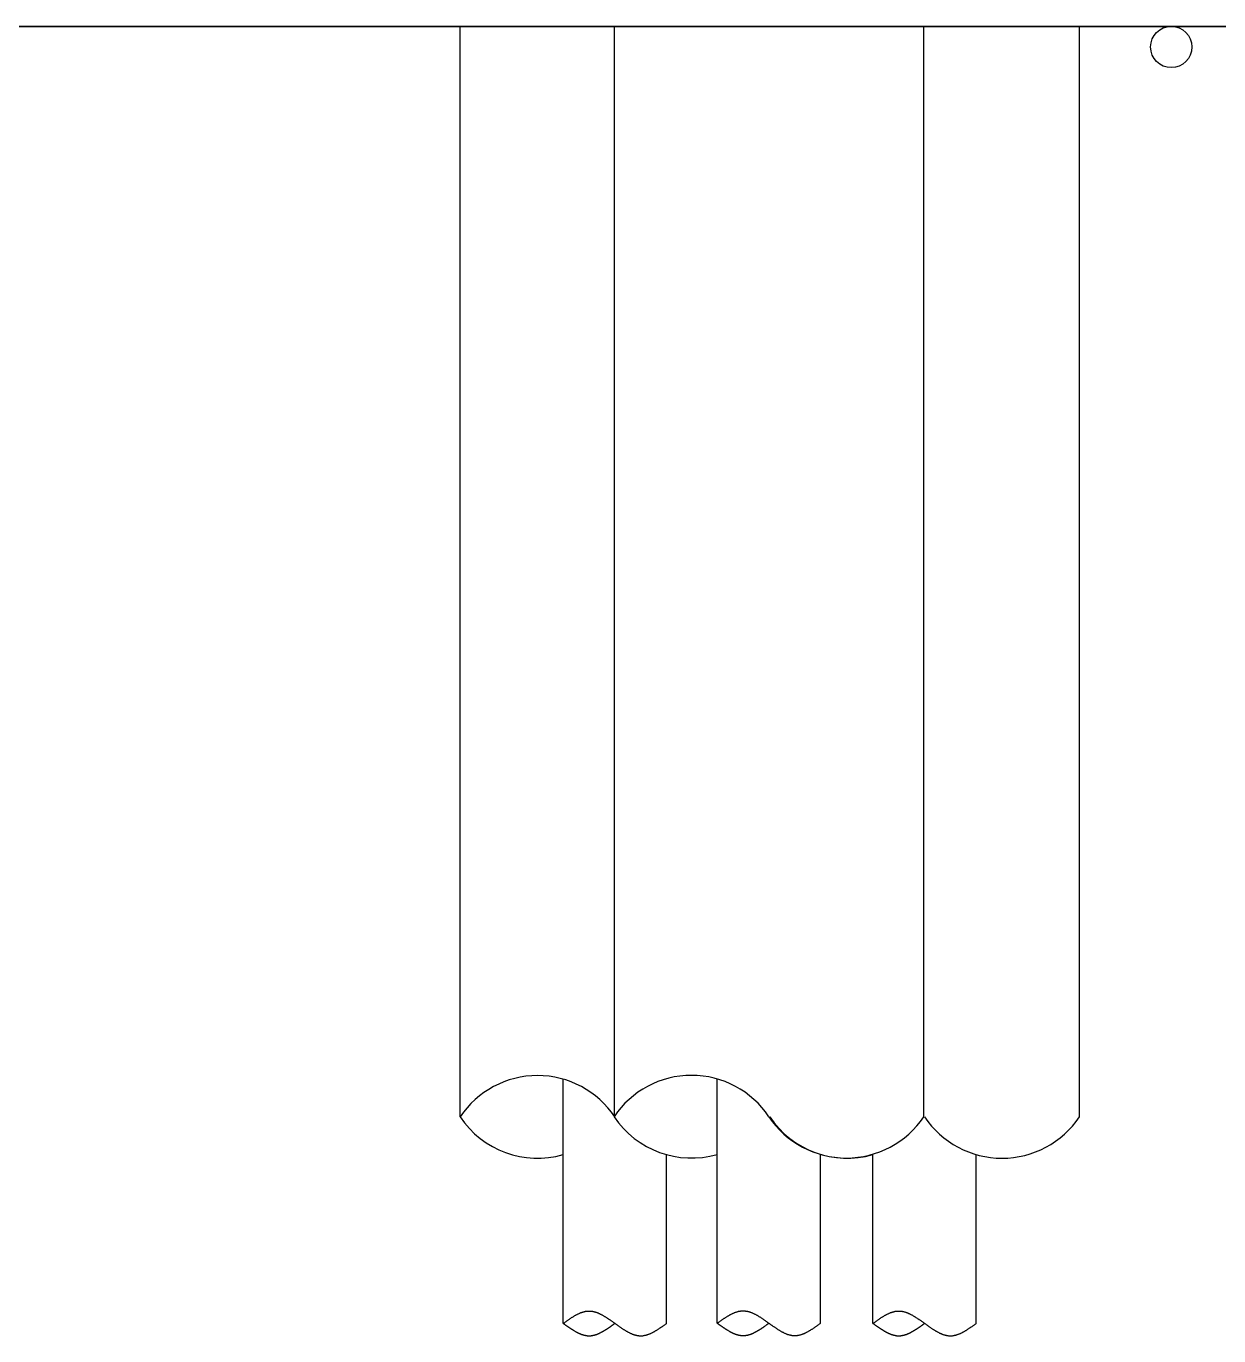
# Model space of a CAD drawing. Extents: x 443 to 1217, y -1921 to -677.
# Drawn here: x 561.01 to 579.76, y -916.55 to -895.96 of the extents above; entities that cross this region are included whole.
import ezdxf

# ---------------------------------------------------------------- set-up
doc = ezdxf.new("R2010")
doc.units = 0
doc.header["$MEASUREMENT"] = 0
for name, color, linetype in [('1', 7, 'CONTINUOUS'), ('5', 7, 'CONTINUOUS'), ('7', 7, 'CONTINUOUS')]:
    doc.layers.add(name, color=color, linetype=linetype)

msp = doc.modelspace()

# ---------------------------------------------------------------- linework, layer by layer
at = {"layer": '1', "color": 7, "linetype": 'Continuous'}
msp.add_line((536.166, -895.968), (609.233, -895.968), dxfattribs=at)
at = {"layer": '5', "linetype": 'Continuous'}
for p, q in [((567.83, -913.11), (567.83, -895.968)), ((575.122, -913.107), (575.122, -895.969)), ((577.569, -913.11), (577.569, -895.972)), ((569.453, -916.357), (569.453, -912.518)), ((571.875, -916.354), (571.875, -912.515)), ((571.076, -916.357), (571.076, -913.702)), ((573.498, -916.354), (573.498, -913.699)), ((575.946, -916.357), (575.946, -913.702))]:
    msp.add_line(p, q, dxfattribs=at)
at = {"layer": '5', "color": 7, "linetype": 'Continuous'}
for p, q in [((570.257, -913.099), (570.257, -895.968)), ((574.323, -916.357), (574.323, -913.702))]:
    msp.add_line(p, q, dxfattribs=at)
at = {"layer": '5', "color": 7}
for p, q in [((569.468, -916.346), (569.475, -916.342)), ((569.475, -916.342), (569.483, -916.336)), ((569.483, -916.336), (569.489, -916.331)), ((569.489, -916.331), (569.497, -916.325)), ((569.497, -916.325), (569.505, -916.32)), ((569.505, -916.32), (569.511, -916.315)), ((569.511, -916.315), (569.519, -916.31)), ((569.519, -916.31), (569.526, -916.305)), ((569.526, -916.305), (569.533, -916.3)), ((569.533, -916.3), (569.541, -916.295)), ((569.541, -916.295), (569.548, -916.29)), ((569.548, -916.29), (569.555, -916.285)), ((569.555, -916.285), (569.562, -916.281)), ((569.562, -916.281), (569.57, -916.275)), ((569.57, -916.275), (569.577, -916.271)), ((569.577, -916.271), (569.584, -916.265)), ((569.584, -916.265), (569.592, -916.261)), ((569.592, -916.261), (569.598, -916.257)), ((569.598, -916.257), (569.606, -916.252)), ((569.606, -916.252), (569.614, -916.248)), ((569.614, -916.248), (569.621, -916.243)), ((569.621, -916.243), (569.628, -916.239)), ((569.628, -916.239), (569.635, -916.235)), ((569.635, -916.235), (569.643, -916.23)), ((569.643, -916.23), (569.65, -916.226)), ((569.65, -916.226), (569.657, -916.223)), ((569.657, -916.223), (569.665, -916.218)), ((569.665, -916.218), (569.671, -916.215)), ((569.671, -916.215), (569.679, -916.211)), ((569.679, -916.211), (569.687, -916.208)), ((569.687, -916.208), (569.693, -916.204)), ((569.693, -916.204), (569.701, -916.201)), ((569.701, -916.201), (569.708, -916.198)), ((569.708, -916.198), (569.715, -916.194)), ((569.715, -916.194), (569.723, -916.191)), ((569.723, -916.191), (569.73, -916.188)), ((569.73, -916.188), (569.737, -916.186)), ((569.737, -916.186), (569.744, -916.184)), ((569.744, -916.184), (569.752, -916.18)), ((569.752, -916.18), (569.759, -916.178)), ((569.759, -916.178), (569.766, -916.176)), ((569.766, -916.176), (569.774, -916.174)), ((569.774, -916.174), (569.78, -916.173)), ((569.78, -916.173), (569.788, -916.17)), ((569.788, -916.17), (569.796, -916.168)), ((569.796, -916.168), (569.803, -916.167)), ((569.803, -916.167), (569.81, -916.166)), ((569.81, -916.166), (569.817, -916.165)), ((569.817, -916.165), (569.825, -916.164)), ((569.825, -916.164), (569.832, -916.163)), ((569.832, -916.163), (569.839, -916.163)), ((569.839, -916.163), (569.847, -916.162)), ((569.847, -916.162), (569.853, -916.162)), ((569.853, -916.162), (569.861, -916.162)), ((569.861, -916.162), (569.869, -916.162)), ((569.869, -916.162), (569.875, -916.163)), ((569.875, -916.163), (569.883, -916.163)), ((569.883, -916.163), (569.89, -916.164)), ((569.89, -916.164), (569.897, -916.165)), ((569.897, -916.165), (569.905, -916.165)), ((569.905, -916.165), (569.912, -916.167)), ((569.912, -916.167), (569.919, -916.168)), ((569.919, -916.168), (569.926, -916.169)), ((569.926, -916.169), (569.934, -916.172)), ((569.934, -916.172), (569.941, -916.173)), ((569.941, -916.173), (569.948, -916.175)), ((569.948, -916.175), (569.956, -916.177)), ((569.956, -916.177), (569.962, -916.179)), ((569.962, -916.179), (569.97, -916.181)), ((569.97, -916.181), (569.978, -916.185)), ((569.978, -916.185), (569.984, -916.187)), ((569.984, -916.187), (569.992, -916.19)), ((569.992, -916.19), (569.999, -916.192)), ((569.999, -916.192), (570.007, -916.196)), ((570.007, -916.196), (570.014, -916.199)), ((570.014, -916.199), (570.021, -916.202)), ((570.021, -916.202), (570.029, -916.205)), ((570.029, -916.205), (570.035, -916.21)), ((570.035, -916.21), (570.043, -916.213)), ((570.043, -916.213), (570.051, -916.216)), ((570.051, -916.216), (570.057, -916.221)), ((570.057, -916.221), (570.065, -916.224)), ((570.065, -916.224), (570.072, -916.228)), ((570.072, -916.228), (570.079, -916.233)), ((570.079, -916.233), (570.087, -916.237)), ((570.087, -916.237), (570.094, -916.241)), ((570.094, -916.241), (570.101, -916.246)), ((570.101, -916.246), (570.108, -916.25)), ((570.108, -916.25), (570.116, -916.254)), ((570.116, -916.254), (570.123, -916.259)), ((570.123, -916.259), (570.13, -916.263)), ((570.13, -916.263), (570.138, -916.269)), ((570.138, -916.269), (570.144, -916.273)), ((570.144, -916.273), (570.152, -916.277)), ((570.152, -916.277), (570.16, -916.283)), ((570.16, -916.283), (570.166, -916.287)), ((570.166, -916.287), (570.174, -916.293)), ((570.174, -916.293), (570.181, -916.297)), ((570.181, -916.297), (570.188, -916.302)), ((570.188, -916.302), (570.196, -916.308)), ((570.196, -916.308), (570.203, -916.312)), ((570.203, -916.312), (570.211, -916.318)), ((570.211, -916.318), (570.217, -916.323)), ((570.217, -916.323), (570.225, -916.328)), ((570.225, -916.328), (570.233, -916.333)), ((570.233, -916.333), (570.239, -916.338)), ((570.239, -916.338), (570.247, -916.344)), ((571.89, -916.344), (571.897, -916.338)), ((571.897, -916.338), (571.904, -916.333)), ((571.904, -916.333), (571.912, -916.327)), ((571.912, -916.327), (571.919, -916.322)), ((571.919, -916.322), (571.926, -916.318)), ((571.926, -916.318), (571.934, -916.312)), ((571.934, -916.312), (571.94, -916.307)), ((571.94, -916.307), (571.948, -916.302)), ((571.948, -916.302), (571.956, -916.297)), ((571.956, -916.297), (571.962, -916.291)), ((571.962, -916.291), (571.97, -916.287)), ((571.97, -916.287), (571.977, -916.282)), ((571.977, -916.282), (571.984, -916.277)), ((571.984, -916.277), (571.992, -916.272)), ((571.992, -916.272), (571.999, -916.267)), ((571.999, -916.267), (572.006, -916.263)), ((572.006, -916.263), (572.013, -916.258)), ((572.013, -916.258), (572.021, -916.253)), ((572.021, -916.253), (572.028, -916.249)), ((572.028, -916.249), (572.035, -916.245)), ((572.035, -916.245), (572.043, -916.24)), ((572.043, -916.24), (572.049, -916.236)), ((572.049, -916.236), (572.057, -916.231)), ((572.057, -916.231), (572.065, -916.227)), ((572.065, -916.227), (572.071, -916.223)), ((572.071, -916.223), (572.079, -916.219)), ((572.079, -916.219), (572.086, -916.215)), ((572.086, -916.215), (572.094, -916.212)), ((572.094, -916.212), (572.101, -916.208)), ((572.101, -916.208), (572.108, -916.204)), ((572.108, -916.204), (572.116, -916.201)), ((572.116, -916.201), (572.122, -916.198)), ((572.122, -916.198), (572.13, -916.194)), ((572.13, -916.194), (572.138, -916.191)), ((572.138, -916.191), (572.144, -916.188)), ((572.144, -916.188), (572.152, -916.186)), ((572.152, -916.186), (572.159, -916.182)), ((572.159, -916.182), (572.166, -916.18)), ((572.166, -916.18), (572.174, -916.178)), ((572.174, -916.178), (572.181, -916.175)), ((572.181, -916.175), (572.188, -916.173)), ((572.188, -916.173), (572.195, -916.17)), ((572.195, -916.17), (572.203, -916.169)), ((572.203, -916.169), (572.21, -916.167)), ((572.21, -916.167), (572.217, -916.166)), ((572.217, -916.166), (572.225, -916.164)), ((572.225, -916.164), (572.231, -916.163)), ((572.231, -916.163), (572.239, -916.162)), ((572.239, -916.162), (572.247, -916.161)), ((572.247, -916.161), (572.253, -916.161)), ((572.253, -916.161), (572.261, -916.16)), ((572.261, -916.16), (572.268, -916.16)), ((572.268, -916.16), (572.275, -916.158)), ((572.275, -916.158), (572.283, -916.158)), ((572.283, -916.158), (572.29, -916.16)), ((572.29, -916.16), (572.298, -916.16)), ((572.298, -916.16), (572.304, -916.16)), ((572.304, -916.16), (572.312, -916.161)), ((572.312, -916.161), (572.32, -916.162)), ((572.32, -916.162), (572.326, -916.163)), ((572.326, -916.163), (572.334, -916.164)), ((572.334, -916.164), (572.341, -916.165)), ((572.341, -916.165), (572.348, -916.166)), ((572.348, -916.166), (572.356, -916.168)), ((572.356, -916.168), (572.363, -916.17)), ((572.363, -916.17), (572.37, -916.172)), ((572.37, -916.172), (572.377, -916.174)), ((572.377, -916.174), (572.385, -916.176)), ((572.385, -916.176), (572.392, -916.179)), ((572.392, -916.179), (572.399, -916.181)), ((572.399, -916.181), (572.407, -916.184)), ((572.407, -916.184), (572.413, -916.187)), ((572.413, -916.187), (572.421, -916.19)), ((572.421, -916.19), (572.429, -916.193)), ((572.429, -916.193), (572.435, -916.196)), ((572.435, -916.196), (572.443, -916.199)), ((572.443, -916.199), (572.45, -916.203)), ((572.45, -916.203), (572.457, -916.206)), ((572.457, -916.206), (572.465, -916.21)), ((572.465, -916.21), (572.472, -916.214)), ((572.472, -916.214), (572.48, -916.217)), ((572.48, -916.217), (572.486, -916.222)), ((572.486, -916.222), (572.494, -916.225)), ((572.494, -916.225), (572.502, -916.229)), ((572.502, -916.229), (572.508, -916.234)), ((572.508, -916.234), (572.516, -916.238)), ((572.516, -916.238), (572.523, -916.242)), ((572.523, -916.242), (572.53, -916.247)), ((572.53, -916.247), (572.538, -916.251)), ((572.538, -916.251), (572.545, -916.255)), ((572.545, -916.255), (572.552, -916.26)), ((572.552, -916.26), (572.559, -916.265)), ((572.559, -916.265), (572.567, -916.27)), ((572.567, -916.27), (572.574, -916.275)), ((572.574, -916.275), (572.581, -916.279)), ((572.581, -916.279), (572.589, -916.284)), ((572.589, -916.284), (572.595, -916.289)), ((572.595, -916.289), (572.603, -916.295)), ((572.603, -916.295), (572.611, -916.299)), ((572.611, -916.299), (572.617, -916.305)), ((572.617, -916.305), (572.625, -916.31)), ((572.625, -916.31), (572.632, -916.314)), ((572.632, -916.314), (572.639, -916.32)), ((572.639, -916.32), (572.647, -916.325)), ((572.647, -916.325), (572.654, -916.331)), ((572.654, -916.331), (572.661, -916.335)), ((572.661, -916.335), (572.668, -916.34)), ((572.668, -916.34), (572.676, -916.346)), ((574.338, -916.346), (574.345, -916.342)), ((574.345, -916.342), (574.352, -916.336)), ((574.352, -916.336), (574.36, -916.331)), ((574.36, -916.331), (574.366, -916.325)), ((574.366, -916.325), (574.374, -916.32)), ((574.374, -916.32), (574.382, -916.315)), ((574.382, -916.315), (574.388, -916.31)), ((574.388, -916.31), (574.396, -916.305)), ((574.396, -916.305), (574.403, -916.3)), ((574.403, -916.3), (574.41, -916.295)), ((574.41, -916.295), (574.418, -916.29)), ((574.418, -916.29), (574.425, -916.285)), ((574.425, -916.285), (574.432, -916.281)), ((574.432, -916.281), (574.439, -916.275)), ((574.439, -916.275), (574.447, -916.271)), ((574.447, -916.271), (574.453, -916.265)), ((574.453, -916.265), (574.461, -916.261)), ((574.461, -916.261), (574.469, -916.257)), ((574.469, -916.257), (574.475, -916.252)), ((574.475, -916.252), (574.483, -916.248)), ((574.483, -916.248), (574.491, -916.243)), ((574.491, -916.243), (574.498, -916.239)), ((574.498, -916.239), (574.505, -916.235)), ((574.505, -916.235), (574.512, -916.23)), ((574.512, -916.23), (574.52, -916.226)), ((574.52, -916.226), (574.527, -916.223)), ((574.527, -916.223), (574.534, -916.218)), ((574.534, -916.218), (574.542, -916.215)), ((574.542, -916.215), (574.548, -916.211)), ((574.548, -916.211), (574.556, -916.208)), ((574.556, -916.208), (574.564, -916.204)), ((574.564, -916.204), (574.57, -916.201)), ((574.57, -916.201), (574.578, -916.198)), ((574.578, -916.198), (574.585, -916.194)), ((574.585, -916.194), (574.592, -916.191)), ((574.592, -916.191), (574.6, -916.188)), ((574.6, -916.188), (574.607, -916.186)), ((574.607, -916.186), (574.614, -916.184)), ((574.614, -916.184), (574.621, -916.18)), ((574.621, -916.18), (574.629, -916.178)), ((574.629, -916.178), (574.635, -916.176)), ((574.635, -916.176), (574.643, -916.174)), ((574.643, -916.174), (574.651, -916.173)), ((574.651, -916.173), (574.657, -916.17)), ((574.657, -916.17), (574.665, -916.168)), ((574.665, -916.168), (574.673, -916.167)), ((574.673, -916.167), (574.679, -916.166)), ((574.679, -916.166), (574.687, -916.165)), ((574.687, -916.165), (574.694, -916.164)), ((574.694, -916.164), (574.702, -916.163)), ((574.702, -916.163), (574.709, -916.163)), ((574.709, -916.163), (574.716, -916.162)), ((574.716, -916.162), (574.724, -916.162)), ((574.724, -916.162), (574.73, -916.162)), ((574.73, -916.162), (574.738, -916.162)), ((574.738, -916.162), (574.746, -916.163)), ((574.746, -916.163), (574.752, -916.163)), ((574.752, -916.163), (574.76, -916.164)), ((574.76, -916.164), (574.767, -916.165)), ((574.767, -916.165), (574.774, -916.165)), ((574.774, -916.165), (574.782, -916.167)), ((574.782, -916.167), (574.789, -916.168)), ((574.789, -916.168), (574.796, -916.169)), ((574.796, -916.169), (574.803, -916.172)), ((574.803, -916.172), (574.811, -916.173)), ((574.811, -916.173), (574.817, -916.175)), ((574.817, -916.175), (574.825, -916.177)), ((574.825, -916.177), (574.833, -916.179)), ((574.833, -916.179), (574.839, -916.181)), ((574.839, -916.181), (574.847, -916.185)), ((574.847, -916.185), (574.855, -916.187)), ((574.855, -916.187), (574.861, -916.19)), ((574.861, -916.19), (574.869, -916.192)), ((574.869, -916.192), (574.876, -916.196)), ((574.876, -916.196), (574.883, -916.199)), ((574.883, -916.199), (574.891, -916.202)), ((574.891, -916.202), (574.898, -916.205)), ((574.898, -916.205), (574.906, -916.21)), ((574.906, -916.21), (574.912, -916.213)), ((574.912, -916.213), (574.92, -916.216)), ((574.92, -916.216), (574.928, -916.221)), ((574.928, -916.221), (574.934, -916.224)), ((574.934, -916.224), (574.942, -916.228)), ((574.942, -916.228), (574.949, -916.233)), ((574.949, -916.233), (574.956, -916.237)), ((574.956, -916.237), (574.964, -916.241)), ((574.964, -916.241), (574.971, -916.246)), ((574.971, -916.246), (574.978, -916.25)), ((574.978, -916.25), (574.985, -916.254)), ((574.985, -916.254), (574.993, -916.259)), ((574.993, -916.259), (574.999, -916.263)), ((574.999, -916.263), (575.007, -916.269)), ((575.007, -916.269), (575.015, -916.273)), ((575.015, -916.273), (575.021, -916.277)), ((575.021, -916.277), (575.029, -916.283)), ((575.029, -916.283), (575.037, -916.287)), ((575.037, -916.287), (575.043, -916.293)), ((575.043, -916.293), (575.051, -916.297)), ((575.051, -916.297), (575.058, -916.302)), ((575.058, -916.302), (575.065, -916.308)), ((575.065, -916.308), (575.073, -916.312)), ((575.073, -916.312), (575.08, -916.318)), ((575.08, -916.318), (575.088, -916.323)), ((575.088, -916.323), (575.094, -916.328)), ((575.094, -916.328), (575.102, -916.333)), ((575.102, -916.333), (575.11, -916.338)), ((575.11, -916.338), (575.116, -916.344)), ((569.453, -916.357), (569.461, -916.351)), ((569.453, -916.357), (569.459, -916.36)), ((569.459, -916.36), (569.463, -916.364)), ((569.461, -916.351), (569.468, -916.346)), ((569.463, -916.364), (569.469, -916.368)), ((569.469, -916.368), (569.474, -916.371)), ((569.474, -916.371), (569.478, -916.375)), ((569.478, -916.375), (569.484, -916.379)), ((569.484, -916.379), (569.489, -916.382)), ((569.489, -916.382), (569.494, -916.386)), ((569.494, -916.386), (569.499, -916.39)), ((569.499, -916.39), (569.505, -916.393)), ((569.505, -916.393), (569.509, -916.397)), ((569.509, -916.397), (569.514, -916.4)), ((569.514, -916.4), (569.52, -916.404)), ((569.52, -916.404), (569.524, -916.408)), ((569.524, -916.408), (569.53, -916.411)), ((569.53, -916.411), (569.535, -916.415)), ((569.535, -916.415), (569.541, -916.418)), ((569.541, -916.418), (569.545, -916.422)), ((569.545, -916.422), (569.55, -916.425)), ((569.55, -916.425), (569.556, -916.429)), ((569.556, -916.429), (569.56, -916.432)), ((569.56, -916.432), (569.566, -916.435)), ((569.566, -916.435), (569.571, -916.439)), ((569.571, -916.439), (569.575, -916.442)), ((569.575, -916.442), (569.581, -916.445)), ((569.581, -916.445), (569.586, -916.448)), ((569.586, -916.448), (569.591, -916.452)), ((569.591, -916.452), (569.596, -916.455)), ((569.596, -916.455), (569.602, -916.458)), ((569.602, -916.458), (569.606, -916.461)), ((569.606, -916.461), (569.611, -916.465)), ((569.611, -916.465), (569.617, -916.468)), ((569.617, -916.468), (569.621, -916.471)), ((569.621, -916.471), (569.627, -916.475)), ((569.627, -916.475), (569.632, -916.477)), ((569.632, -916.477), (569.638, -916.48)), ((569.638, -916.48), (569.642, -916.483)), ((569.642, -916.483), (569.647, -916.485)), ((569.647, -916.485), (569.653, -916.489)), ((569.653, -916.489), (569.657, -916.491)), ((569.657, -916.491), (569.663, -916.494)), ((569.663, -916.494), (569.668, -916.496)), ((569.668, -916.496), (569.672, -916.5)), ((569.672, -916.5), (569.678, -916.502)), ((569.678, -916.502), (569.683, -916.504)), ((569.683, -916.504), (569.688, -916.507)), ((569.688, -916.507), (569.693, -916.509)), ((569.693, -916.509), (569.699, -916.512)), ((569.699, -916.512), (569.703, -916.514)), ((569.703, -916.514), (569.708, -916.516)), ((569.708, -916.516), (569.714, -916.518)), ((569.714, -916.518), (569.718, -916.52)), ((569.718, -916.52), (569.724, -916.522)), ((569.724, -916.522), (569.729, -916.525)), ((569.729, -916.525), (569.735, -916.527)), ((569.735, -916.527), (569.739, -916.529)), ((569.739, -916.529), (569.744, -916.53)), ((569.744, -916.53), (569.75, -916.532)), ((569.75, -916.532), (569.754, -916.533)), ((569.754, -916.533), (569.76, -916.536)), ((569.76, -916.536), (569.765, -916.537)), ((569.765, -916.537), (569.769, -916.539)), ((569.769, -916.539), (569.775, -916.54)), ((569.775, -916.54), (569.78, -916.541)), ((569.78, -916.541), (569.785, -916.542)), ((569.785, -916.542), (569.79, -916.543)), ((569.79, -916.543), (569.796, -916.544)), ((569.796, -916.544), (569.8, -916.545)), ((569.8, -916.545), (569.805, -916.546)), ((569.805, -916.546), (569.811, -916.548)), ((569.811, -916.548), (569.815, -916.549)), ((569.902, -916.549), (569.908, -916.548)), ((569.908, -916.548), (569.912, -916.546)), ((569.912, -916.546), (569.918, -916.545)), ((569.918, -916.545), (569.923, -916.544)), ((569.923, -916.544), (569.927, -916.543)), ((569.927, -916.543), (569.933, -916.542)), ((569.933, -916.542), (569.938, -916.541)), ((569.938, -916.541), (569.944, -916.54)), ((569.944, -916.54), (569.948, -916.539)), ((569.948, -916.539), (569.954, -916.537)), ((569.954, -916.537), (569.959, -916.536)), ((569.959, -916.536), (569.963, -916.533)), ((569.963, -916.533), (569.969, -916.532)), ((569.969, -916.532), (569.974, -916.53)), ((569.974, -916.53), (569.979, -916.529)), ((569.979, -916.529), (569.984, -916.527)), ((569.984, -916.527), (569.99, -916.525)), ((569.99, -916.525), (569.994, -916.522)), ((569.994, -916.522), (569.999, -916.52)), ((569.999, -916.52), (570.005, -916.518)), ((570.005, -916.518), (570.009, -916.516)), ((570.009, -916.516), (570.015, -916.514)), ((570.015, -916.514), (570.02, -916.512)), ((570.02, -916.512), (570.024, -916.509)), ((570.024, -916.509), (570.03, -916.507)), ((570.03, -916.507), (570.035, -916.504)), ((570.035, -916.504), (570.041, -916.502)), ((570.041, -916.502), (570.045, -916.5)), ((570.045, -916.5), (570.051, -916.496)), ((570.051, -916.496), (570.056, -916.494)), ((570.056, -916.494), (570.06, -916.491)), ((570.06, -916.491), (570.066, -916.489)), ((570.066, -916.489), (570.071, -916.485)), ((570.071, -916.485), (570.076, -916.483)), ((570.076, -916.483), (570.081, -916.48)), ((570.081, -916.48), (570.087, -916.477)), ((570.087, -916.477), (570.091, -916.475)), ((570.091, -916.475), (570.096, -916.471)), ((570.096, -916.471), (570.102, -916.468)), ((570.102, -916.468), (570.106, -916.465)), ((570.106, -916.465), (570.112, -916.461)), ((570.112, -916.461), (570.117, -916.458)), ((570.117, -916.458), (570.121, -916.455)), ((570.121, -916.455), (570.127, -916.452)), ((570.127, -916.452), (570.132, -916.448)), ((570.132, -916.448), (570.138, -916.445)), ((570.138, -916.445), (570.142, -916.442)), ((570.142, -916.442), (570.148, -916.439)), ((570.148, -916.439), (570.153, -916.435)), ((570.153, -916.435), (570.157, -916.432)), ((570.157, -916.432), (570.163, -916.429)), ((570.163, -916.429), (570.168, -916.425)), ((570.168, -916.425), (570.173, -916.422)), ((570.173, -916.422), (570.178, -916.418)), ((570.178, -916.418), (570.184, -916.415)), ((570.184, -916.415), (570.188, -916.411)), ((570.188, -916.411), (570.193, -916.408)), ((570.193, -916.408), (570.199, -916.404)), ((570.199, -916.404), (570.203, -916.4)), ((570.203, -916.4), (570.209, -916.397)), ((570.209, -916.397), (570.214, -916.393)), ((570.214, -916.393), (570.218, -916.39)), ((570.218, -916.39), (570.224, -916.386)), ((570.224, -916.386), (570.229, -916.382)), ((570.229, -916.382), (570.235, -916.379)), ((570.235, -916.379), (570.239, -916.375)), ((570.239, -916.375), (570.245, -916.371)), ((570.245, -916.371), (570.25, -916.368)), ((570.247, -916.344), (570.254, -916.349)), ((570.25, -916.368), (570.254, -916.364)), ((570.254, -916.349), (570.261, -916.355)), ((570.254, -916.364), (570.26, -916.36)), ((570.26, -916.36), (570.265, -916.357)), ((570.261, -916.355), (570.269, -916.359)), ((570.269, -916.359), (570.276, -916.364)), ((570.276, -916.364), (570.283, -916.37)), ((570.283, -916.37), (570.29, -916.375)), ((570.29, -916.375), (570.298, -916.381)), ((570.298, -916.381), (570.305, -916.385)), ((570.305, -916.385), (570.312, -916.391)), ((570.312, -916.391), (570.32, -916.396)), ((570.32, -916.396), (570.326, -916.4)), ((570.326, -916.4), (570.334, -916.406)), ((570.334, -916.406), (570.342, -916.411)), ((570.342, -916.411), (570.348, -916.416)), ((570.348, -916.416), (570.356, -916.421)), ((570.356, -916.421), (570.363, -916.427)), ((570.363, -916.427), (570.37, -916.431)), ((570.37, -916.431), (570.378, -916.436)), ((570.378, -916.436), (570.385, -916.441)), ((570.385, -916.441), (570.393, -916.445)), ((570.393, -916.445), (570.399, -916.451)), ((570.399, -916.451), (570.407, -916.455)), ((570.407, -916.455), (570.415, -916.459)), ((570.415, -916.459), (570.421, -916.464)), ((570.421, -916.464), (570.429, -916.468)), ((570.429, -916.468), (570.436, -916.472)), ((570.436, -916.472), (570.443, -916.477)), ((570.443, -916.477), (570.451, -916.481)), ((570.451, -916.481), (570.458, -916.485)), ((570.458, -916.485), (570.465, -916.489)), ((570.465, -916.489), (570.472, -916.493)), ((570.472, -916.493), (570.48, -916.497)), ((570.48, -916.497), (570.487, -916.501)), ((570.487, -916.501), (570.494, -916.504)), ((570.494, -916.504), (570.502, -916.508)), ((570.502, -916.508), (570.508, -916.512)), ((570.508, -916.512), (570.516, -916.515)), ((570.516, -916.515), (570.524, -916.518)), ((570.524, -916.518), (570.53, -916.52)), ((570.53, -916.52), (570.538, -916.524)), ((570.538, -916.524), (570.545, -916.527)), ((570.545, -916.527), (570.552, -916.529)), ((570.552, -916.529), (570.56, -916.531)), ((570.56, -916.531), (570.567, -916.534)), ((570.567, -916.534), (570.574, -916.537)), ((570.574, -916.537), (570.581, -916.539)), ((570.581, -916.539), (570.589, -916.54)), ((570.589, -916.54), (570.597, -916.542)), ((570.597, -916.542), (570.603, -916.544)), ((570.603, -916.544), (570.611, -916.545)), ((570.611, -916.545), (570.618, -916.546)), ((570.618, -916.546), (570.625, -916.548)), ((570.625, -916.548), (570.633, -916.549)), ((570.712, -916.549), (570.72, -916.548)), ((570.72, -916.548), (570.727, -916.546)), ((570.727, -916.546), (570.734, -916.544)), ((570.734, -916.544), (570.742, -916.543)), ((570.742, -916.543), (570.749, -916.541)), ((570.749, -916.541), (570.756, -916.54)), ((570.756, -916.54), (570.763, -916.538)), ((570.763, -916.538), (570.771, -916.536)), ((570.771, -916.536), (570.778, -916.533)), ((570.778, -916.533), (570.785, -916.53)), ((570.785, -916.53), (570.793, -916.528)), ((570.793, -916.528), (570.8, -916.525)), ((570.8, -916.525), (570.807, -916.522)), ((570.807, -916.522), (570.815, -916.519)), ((570.815, -916.519), (570.822, -916.516)), ((570.822, -916.516), (570.829, -916.513)), ((570.829, -916.513), (570.836, -916.509)), ((570.836, -916.509), (570.844, -916.506)), ((570.844, -916.506), (570.851, -916.503)), ((570.851, -916.503), (570.858, -916.498)), ((570.858, -916.498), (570.866, -916.495)), ((570.866, -916.495), (570.872, -916.491)), ((570.872, -916.491), (570.88, -916.488)), ((570.88, -916.488), (570.888, -916.483)), ((570.888, -916.483), (570.894, -916.479)), ((570.894, -916.479), (570.902, -916.475)), ((570.902, -916.475), (570.909, -916.47)), ((570.909, -916.47), (570.916, -916.466)), ((570.916, -916.466), (570.924, -916.461)), ((570.924, -916.461), (570.931, -916.457)), ((570.931, -916.457), (570.938, -916.453)), ((570.938, -916.453), (570.945, -916.447)), ((570.945, -916.447), (570.953, -916.443)), ((570.953, -916.443), (570.96, -916.439)), ((570.96, -916.439), (570.967, -916.433)), ((570.967, -916.433), (570.975, -916.429)), ((570.975, -916.429), (570.982, -916.423)), ((570.982, -916.423), (570.989, -916.419)), ((570.989, -916.419), (570.997, -916.413)), ((570.997, -916.413), (571.004, -916.409)), ((571.004, -916.409), (571.011, -916.404)), ((571.011, -916.404), (571.018, -916.398)), ((571.018, -916.398), (571.026, -916.393)), ((571.026, -916.393), (571.033, -916.388)), ((571.033, -916.388), (571.04, -916.383)), ((571.04, -916.383), (571.048, -916.378)), ((571.048, -916.378), (571.054, -916.372)), ((571.054, -916.372), (571.062, -916.368)), ((571.062, -916.368), (571.07, -916.362)), ((571.07, -916.362), (571.076, -916.357)), ((571.875, -916.354), (571.883, -916.348)), ((571.875, -916.354), (571.88, -916.358)), ((571.88, -916.358), (571.886, -916.361)), ((571.883, -916.348), (571.89, -916.344)), ((571.886, -916.361), (571.89, -916.364)), ((571.89, -916.364), (571.896, -916.369)), ((571.896, -916.369), (571.901, -916.372)), ((571.901, -916.372), (571.905, -916.375)), ((571.905, -916.375), (571.911, -916.38)), ((571.911, -916.38), (571.916, -916.383)), ((571.916, -916.383), (571.921, -916.386)), ((571.921, -916.386), (571.926, -916.391)), ((571.926, -916.391), (571.932, -916.394)), ((571.932, -916.394), (571.936, -916.397)), ((571.936, -916.397), (571.941, -916.402)), ((571.941, -916.402), (571.947, -916.405)), ((571.947, -916.405), (571.951, -916.408)), ((571.951, -916.408), (571.957, -916.411)), ((571.957, -916.411), (571.962, -916.416)), ((571.962, -916.416), (571.967, -916.419)), ((571.967, -916.419), (571.972, -916.422)), ((571.972, -916.422), (571.977, -916.425)), ((571.977, -916.425), (571.983, -916.429)), ((571.983, -916.429), (571.987, -916.432)), ((571.987, -916.432), (571.993, -916.436)), ((571.993, -916.436), (571.998, -916.44)), ((571.998, -916.44), (572.002, -916.443)), ((572.002, -916.443), (572.008, -916.446)), ((572.008, -916.446), (572.013, -916.449)), ((572.013, -916.449), (572.018, -916.453)), ((572.018, -916.453), (572.023, -916.456)), ((572.023, -916.456), (572.029, -916.459)), ((572.029, -916.459), (572.033, -916.461)), ((572.033, -916.461), (572.038, -916.465)), ((572.038, -916.465), (572.044, -916.468)), ((572.044, -916.468), (572.048, -916.471)), ((572.048, -916.471), (572.054, -916.475)), ((572.054, -916.475), (572.059, -916.477)), ((572.059, -916.477), (572.064, -916.48)), ((572.064, -916.48), (572.069, -916.483)), ((572.069, -916.483), (572.074, -916.485)), ((572.074, -916.485), (572.079, -916.489)), ((572.079, -916.489), (572.084, -916.491)), ((572.084, -916.491), (572.09, -916.494)), ((572.09, -916.494), (572.095, -916.496)), ((572.095, -916.496), (572.099, -916.498)), ((572.099, -916.498), (572.105, -916.502)), ((572.105, -916.502), (572.11, -916.504)), ((572.11, -916.504), (572.115, -916.506)), ((572.115, -916.506), (572.12, -916.508)), ((572.12, -916.508), (572.126, -916.51)), ((572.126, -916.51), (572.13, -916.514)), ((572.13, -916.514), (572.135, -916.516)), ((572.135, -916.516), (572.141, -916.518)), ((572.141, -916.518), (572.145, -916.519)), ((572.145, -916.519), (572.151, -916.521)), ((572.151, -916.521), (572.156, -916.524)), ((572.156, -916.524), (572.161, -916.526)), ((572.161, -916.526), (572.166, -916.527)), ((572.166, -916.527), (572.171, -916.529)), ((572.171, -916.529), (572.176, -916.531)), ((572.176, -916.531), (572.181, -916.532)), ((572.181, -916.532), (572.187, -916.533)), ((572.187, -916.533), (572.192, -916.536)), ((572.192, -916.536), (572.196, -916.537)), ((572.196, -916.537), (572.202, -916.538)), ((572.202, -916.538), (572.207, -916.54)), ((572.207, -916.54), (572.212, -916.541)), ((572.212, -916.541), (572.217, -916.542)), ((572.217, -916.542), (572.223, -916.543)), ((572.223, -916.543), (572.227, -916.543)), ((572.227, -916.543), (572.232, -916.544)), ((572.232, -916.544), (572.238, -916.545)), ((572.238, -916.545), (572.242, -916.546)), ((572.242, -916.546), (572.248, -916.546)), ((572.248, -916.546), (572.253, -916.548)), ((572.253, -916.548), (572.257, -916.548)), ((572.257, -916.548), (572.263, -916.548)), ((572.263, -916.548), (572.268, -916.549)), ((572.293, -916.549), (572.299, -916.548)), ((572.299, -916.548), (572.304, -916.548)), ((572.304, -916.548), (572.309, -916.548)), ((572.309, -916.548), (572.314, -916.546)), ((572.314, -916.546), (572.32, -916.546)), ((572.32, -916.546), (572.324, -916.545)), ((572.324, -916.545), (572.329, -916.544)), ((572.329, -916.544), (572.335, -916.543)), ((572.335, -916.543), (572.339, -916.543)), ((572.339, -916.543), (572.345, -916.542)), ((572.345, -916.542), (572.35, -916.541)), ((572.35, -916.541), (572.354, -916.54)), ((572.354, -916.54), (572.36, -916.538)), ((572.36, -916.538), (572.365, -916.537)), ((572.365, -916.537), (572.37, -916.536)), ((572.37, -916.536), (572.375, -916.533)), ((572.375, -916.533), (572.381, -916.532)), ((572.381, -916.532), (572.386, -916.531)), ((572.386, -916.531), (572.39, -916.529)), ((572.39, -916.529), (572.396, -916.527)), ((572.396, -916.527), (572.401, -916.526)), ((572.401, -916.526), (572.406, -916.524)), ((572.406, -916.524), (572.411, -916.521)), ((572.411, -916.521), (572.417, -916.519)), ((572.417, -916.519), (572.421, -916.518)), ((572.421, -916.518), (572.426, -916.516)), ((572.426, -916.516), (572.432, -916.514)), ((572.432, -916.514), (572.436, -916.51)), ((572.436, -916.51), (572.442, -916.508)), ((572.442, -916.508), (572.447, -916.506)), ((572.447, -916.506), (572.451, -916.504)), ((572.451, -916.504), (572.457, -916.502)), ((572.457, -916.502), (572.462, -916.498)), ((572.462, -916.498), (572.467, -916.496)), ((572.467, -916.496), (572.472, -916.494)), ((572.472, -916.494), (572.478, -916.491)), ((572.478, -916.491), (572.483, -916.489)), ((572.483, -916.489), (572.487, -916.485)), ((572.487, -916.485), (572.493, -916.483)), ((572.493, -916.483), (572.498, -916.48)), ((572.498, -916.48), (572.503, -916.477)), ((572.503, -916.477), (572.508, -916.475)), ((572.508, -916.475), (572.514, -916.471)), ((572.514, -916.471), (572.518, -916.468)), ((572.518, -916.468), (572.523, -916.465)), ((572.523, -916.465), (572.529, -916.461)), ((572.529, -916.461), (572.533, -916.459)), ((572.533, -916.459), (572.539, -916.456)), ((572.539, -916.456), (572.544, -916.453)), ((572.544, -916.453), (572.548, -916.449)), ((572.548, -916.449), (572.554, -916.446)), ((572.554, -916.446), (572.559, -916.443)), ((572.559, -916.443), (572.564, -916.44)), ((572.564, -916.44), (572.569, -916.436)), ((572.569, -916.436), (572.575, -916.432)), ((572.575, -916.432), (572.58, -916.429)), ((572.58, -916.429), (572.584, -916.425)), ((572.584, -916.425), (572.59, -916.422)), ((572.59, -916.422), (572.595, -916.419)), ((572.595, -916.419), (572.6, -916.416)), ((572.6, -916.416), (572.605, -916.411)), ((572.605, -916.411), (572.611, -916.408)), ((572.611, -916.408), (572.615, -916.405)), ((572.615, -916.405), (572.62, -916.402)), ((572.62, -916.402), (572.626, -916.397)), ((572.626, -916.397), (572.63, -916.394)), ((572.63, -916.394), (572.636, -916.391)), ((572.636, -916.391), (572.641, -916.386)), ((572.641, -916.386), (572.645, -916.383)), ((572.645, -916.383), (572.651, -916.38)), ((572.651, -916.38), (572.656, -916.375)), ((572.656, -916.375), (572.661, -916.372)), ((572.661, -916.372), (572.666, -916.369)), ((572.666, -916.369), (572.672, -916.364)), ((572.672, -916.364), (572.676, -916.361)), ((572.676, -916.346), (572.684, -916.351)), ((572.676, -916.361), (572.681, -916.358)), ((572.681, -916.358), (572.687, -916.354)), ((572.684, -916.351), (572.69, -916.357)), ((572.69, -916.357), (572.698, -916.361)), ((572.698, -916.361), (572.705, -916.367)), ((572.705, -916.367), (572.712, -916.372)), ((572.712, -916.372), (572.72, -916.378)), ((572.72, -916.378), (572.727, -916.383)), ((572.727, -916.383), (572.734, -916.387)), ((572.734, -916.387), (572.741, -916.393)), ((572.741, -916.393), (572.749, -916.398)), ((572.749, -916.398), (572.756, -916.403)), ((572.756, -916.403), (572.763, -916.408)), ((572.763, -916.408), (572.771, -916.413)), ((572.771, -916.413), (572.777, -916.418)), ((572.777, -916.418), (572.785, -916.423)), ((572.785, -916.423), (572.793, -916.428)), ((572.793, -916.428), (572.799, -916.433)), ((572.799, -916.433), (572.807, -916.437)), ((572.807, -916.437), (572.814, -916.443)), ((572.814, -916.443), (572.821, -916.447)), ((572.821, -916.447), (572.829, -916.452)), ((572.829, -916.452), (572.836, -916.456)), ((572.836, -916.456), (572.843, -916.46)), ((572.843, -916.46), (572.85, -916.465)), ((572.85, -916.465), (572.858, -916.469)), ((572.858, -916.469), (572.865, -916.473)), ((572.865, -916.473), (572.872, -916.478)), ((572.872, -916.478), (572.88, -916.482)), ((572.88, -916.482), (572.887, -916.487)), ((572.887, -916.487), (572.894, -916.49)), ((572.894, -916.49), (572.902, -916.494)), ((572.902, -916.494), (572.909, -916.497)), ((572.909, -916.497), (572.916, -916.502)), ((572.916, -916.502), (572.923, -916.505)), ((572.923, -916.505), (572.931, -916.508)), ((572.931, -916.508), (572.938, -916.512)), ((572.938, -916.512), (572.945, -916.515)), ((572.945, -916.515), (572.953, -916.518)), ((572.953, -916.518), (572.959, -916.52)), ((572.959, -916.52), (572.967, -916.524)), ((572.967, -916.524), (572.975, -916.526)), ((572.975, -916.526), (572.981, -916.529)), ((572.981, -916.529), (572.989, -916.531)), ((572.989, -916.531), (572.996, -916.533)), ((572.996, -916.533), (573.003, -916.536)), ((573.003, -916.536), (573.011, -916.538)), ((573.011, -916.538), (573.018, -916.539)), ((573.018, -916.539), (573.025, -916.541)), ((573.025, -916.541), (573.032, -916.542)), ((573.032, -916.542), (573.04, -916.544)), ((573.04, -916.544), (573.047, -916.545)), ((573.047, -916.545), (573.054, -916.546)), ((573.054, -916.546), (573.062, -916.546)), ((573.062, -916.546), (573.069, -916.548)), ((573.069, -916.548), (573.076, -916.548)), ((573.076, -916.548), (573.084, -916.549)), ((573.105, -916.549), (573.113, -916.548)), ((573.113, -916.548), (573.12, -916.548)), ((573.12, -916.548), (573.127, -916.546)), ((573.127, -916.546), (573.135, -916.545)), ((573.135, -916.545), (573.141, -916.544)), ((573.141, -916.544), (573.149, -916.543)), ((573.149, -916.543), (573.157, -916.542)), ((573.157, -916.542), (573.163, -916.54)), ((573.163, -916.54), (573.171, -916.539)), ((573.171, -916.539), (573.178, -916.537)), ((573.178, -916.537), (573.185, -916.534)), ((573.185, -916.534), (573.193, -916.532)), ((573.193, -916.532), (573.2, -916.53)), ((573.2, -916.53), (573.207, -916.528)), ((573.207, -916.528), (573.214, -916.525)), ((573.214, -916.525), (573.222, -916.522)), ((573.222, -916.522), (573.229, -916.519)), ((573.229, -916.519), (573.236, -916.516)), ((573.236, -916.516), (573.244, -916.513)), ((573.244, -916.513), (573.25, -916.509)), ((573.25, -916.509), (573.258, -916.506)), ((573.258, -916.506), (573.266, -916.503)), ((573.266, -916.503), (573.273, -916.5)), ((573.273, -916.5), (573.28, -916.495)), ((573.28, -916.495), (573.287, -916.492)), ((573.287, -916.492), (573.295, -916.488)), ((573.295, -916.488), (573.302, -916.484)), ((573.302, -916.484), (573.309, -916.48)), ((573.309, -916.48), (573.317, -916.476)), ((573.317, -916.476), (573.323, -916.471)), ((573.323, -916.471), (573.331, -916.467)), ((573.331, -916.467), (573.339, -916.463)), ((573.339, -916.463), (573.345, -916.458)), ((573.345, -916.458), (573.353, -916.454)), ((573.353, -916.454), (573.36, -916.449)), ((573.36, -916.449), (573.367, -916.445)), ((573.367, -916.445), (573.375, -916.44)), ((573.375, -916.44), (573.382, -916.435)), ((573.382, -916.435), (573.389, -916.431)), ((573.389, -916.431), (573.396, -916.425)), ((573.396, -916.425), (573.404, -916.421)), ((573.404, -916.421), (573.411, -916.416)), ((573.411, -916.416), (573.418, -916.41)), ((573.418, -916.41), (573.426, -916.406)), ((573.426, -916.406), (573.432, -916.4)), ((573.432, -916.4), (573.44, -916.395)), ((573.44, -916.395), (573.448, -916.391)), ((573.448, -916.391), (573.455, -916.385)), ((573.455, -916.385), (573.462, -916.38)), ((573.462, -916.38), (573.469, -916.374)), ((573.469, -916.374), (573.477, -916.37)), ((573.477, -916.37), (573.484, -916.364)), ((573.484, -916.364), (573.491, -916.359)), ((573.491, -916.359), (573.499, -916.354)), ((574.323, -916.357), (574.33, -916.351)), ((574.323, -916.357), (574.328, -916.36)), ((574.328, -916.36), (574.334, -916.364)), ((574.33, -916.351), (574.338, -916.346)), ((574.334, -916.364), (574.338, -916.368)), ((574.338, -916.368), (574.343, -916.371)), ((574.343, -916.371), (574.349, -916.375)), ((574.349, -916.375), (574.353, -916.379)), ((574.353, -916.379), (574.359, -916.382)), ((574.359, -916.382), (574.364, -916.386)), ((574.364, -916.386), (574.368, -916.39)), ((574.368, -916.39), (574.374, -916.393)), ((574.374, -916.393), (574.379, -916.397)), ((574.379, -916.397), (574.384, -916.4)), ((574.384, -916.4), (574.389, -916.404)), ((574.389, -916.404), (574.395, -916.408)), ((574.395, -916.408), (574.399, -916.411)), ((574.399, -916.411), (574.404, -916.415)), ((574.404, -916.415), (574.41, -916.418)), ((574.41, -916.418), (574.415, -916.422)), ((574.415, -916.422), (574.42, -916.425)), ((574.42, -916.425), (574.425, -916.429)), ((574.425, -916.429), (574.431, -916.432)), ((574.431, -916.432), (574.435, -916.435)), ((574.435, -916.435), (574.44, -916.439)), ((574.44, -916.439), (574.446, -916.442)), ((574.446, -916.442), (574.45, -916.445)), ((574.45, -916.445), (574.456, -916.448)), ((574.456, -916.448), (574.461, -916.452)), ((574.461, -916.452), (574.465, -916.455)), ((574.465, -916.455), (574.471, -916.458)), ((574.471, -916.458), (574.476, -916.461)), ((574.476, -916.461), (574.481, -916.465)), ((574.481, -916.465), (574.486, -916.468)), ((574.486, -916.468), (574.492, -916.471)), ((574.492, -916.471), (574.496, -916.475)), ((574.496, -916.475), (574.501, -916.477)), ((574.501, -916.477), (574.507, -916.48)), ((574.507, -916.48), (574.512, -916.483)), ((574.512, -916.483), (574.517, -916.485)), ((574.517, -916.485), (574.522, -916.489)), ((574.522, -916.489), (574.528, -916.491)), ((574.528, -916.491), (574.532, -916.494)), ((574.532, -916.494), (574.537, -916.496)), ((574.537, -916.496), (574.543, -916.5)), ((574.543, -916.5), (574.547, -916.502)), ((574.547, -916.502), (574.553, -916.504)), ((574.553, -916.504), (574.558, -916.507)), ((574.558, -916.507), (574.562, -916.509)), ((574.562, -916.509), (574.568, -916.512)), ((574.568, -916.512), (574.573, -916.514)), ((574.573, -916.514), (574.578, -916.516)), ((574.578, -916.516), (574.583, -916.518)), ((574.583, -916.518), (574.589, -916.52)), ((574.589, -916.52), (574.593, -916.522)), ((574.593, -916.522), (574.598, -916.525)), ((574.598, -916.525), (574.604, -916.527)), ((574.604, -916.527), (574.609, -916.529)), ((574.609, -916.529), (574.614, -916.53)), ((574.614, -916.53), (574.619, -916.532)), ((574.619, -916.532), (574.625, -916.533)), ((574.625, -916.533), (574.629, -916.536)), ((574.629, -916.536), (574.634, -916.537)), ((574.634, -916.537), (574.64, -916.539)), ((574.64, -916.539), (574.644, -916.54)), ((574.644, -916.54), (574.65, -916.541)), ((574.65, -916.541), (574.655, -916.542)), ((574.655, -916.542), (574.659, -916.543)), ((574.659, -916.543), (574.665, -916.544)), ((574.665, -916.544), (574.67, -916.545)), ((574.67, -916.545), (574.675, -916.546)), ((574.675, -916.546), (574.68, -916.548)), ((574.68, -916.548), (574.686, -916.549)), ((574.772, -916.549), (574.777, -916.548)), ((574.777, -916.548), (574.783, -916.546)), ((574.783, -916.546), (574.787, -916.545)), ((574.787, -916.545), (574.792, -916.544)), ((574.792, -916.544), (574.798, -916.543)), ((574.798, -916.543), (574.802, -916.542)), ((574.802, -916.542), (574.808, -916.541)), ((574.808, -916.541), (574.813, -916.54)), ((574.813, -916.54), (574.819, -916.539)), ((574.819, -916.539), (574.823, -916.537)), ((574.823, -916.537), (574.828, -916.536)), ((574.828, -916.536), (574.834, -916.533)), ((574.834, -916.533), (574.838, -916.532)), ((574.838, -916.532), (574.844, -916.53)), ((574.844, -916.53), (574.849, -916.529)), ((574.849, -916.529), (574.853, -916.527)), ((574.853, -916.527), (574.859, -916.525)), ((574.859, -916.525), (574.864, -916.522)), ((574.864, -916.522), (574.869, -916.52)), ((574.869, -916.52), (574.874, -916.518)), ((574.874, -916.518), (574.88, -916.516)), ((574.88, -916.516), (574.884, -916.514)), ((574.884, -916.514), (574.889, -916.512)), ((574.889, -916.512), (574.895, -916.509)), ((574.895, -916.509), (574.899, -916.507)), ((574.899, -916.507), (574.905, -916.504)), ((574.905, -916.504), (574.91, -916.502)), ((574.91, -916.502), (574.916, -916.5)), ((574.916, -916.5), (574.92, -916.496)), ((574.92, -916.496), (574.925, -916.494)), ((574.925, -916.494), (574.931, -916.491)), ((574.931, -916.491), (574.935, -916.489)), ((574.935, -916.489), (574.941, -916.485)), ((574.941, -916.485), (574.946, -916.483)), ((574.946, -916.483), (574.95, -916.48)), ((574.95, -916.48), (574.956, -916.477)), ((574.956, -916.477), (574.961, -916.475)), ((574.961, -916.475), (574.966, -916.471)), ((574.966, -916.471), (574.971, -916.468)), ((574.971, -916.468), (574.977, -916.465)), ((574.977, -916.465), (574.981, -916.461)), ((574.981, -916.461), (574.986, -916.458)), ((574.986, -916.458), (574.992, -916.455)), ((574.992, -916.455), (574.996, -916.452)), ((574.996, -916.452), (575.002, -916.448)), ((575.002, -916.448), (575.007, -916.445)), ((575.007, -916.445), (575.013, -916.442)), ((575.013, -916.442), (575.017, -916.439)), ((575.017, -916.439), (575.022, -916.435)), ((575.022, -916.435), (575.028, -916.432)), ((575.028, -916.432), (575.032, -916.429)), ((575.032, -916.429), (575.038, -916.425)), ((575.038, -916.425), (575.043, -916.422)), ((575.043, -916.422), (575.047, -916.418)), ((575.047, -916.418), (575.053, -916.415)), ((575.053, -916.415), (575.058, -916.411)), ((575.058, -916.411), (575.063, -916.408)), ((575.063, -916.408), (575.068, -916.404)), ((575.068, -916.404), (575.074, -916.4)), ((575.074, -916.4), (575.078, -916.397)), ((575.078, -916.397), (575.083, -916.393)), ((575.083, -916.393), (575.089, -916.39)), ((575.089, -916.39), (575.093, -916.386)), ((575.093, -916.386), (575.099, -916.382)), ((575.099, -916.382), (575.104, -916.379)), ((575.104, -916.379), (575.11, -916.375)), ((575.11, -916.375), (575.114, -916.371)), ((575.114, -916.371), (575.119, -916.368)), ((575.116, -916.344), (575.124, -916.349)), ((575.119, -916.368), (575.125, -916.364)), ((575.124, -916.349), (575.131, -916.355)), ((575.125, -916.364), (575.129, -916.36)), ((575.129, -916.36), (575.135, -916.357)), ((575.131, -916.355), (575.138, -916.359)), ((575.138, -916.359), (575.146, -916.364)), ((575.146, -916.364), (575.153, -916.37)), ((575.153, -916.37), (575.16, -916.375)), ((575.16, -916.375), (575.167, -916.381)), ((575.167, -916.381), (575.175, -916.385)), ((575.175, -916.385), (575.181, -916.391)), ((575.181, -916.391), (575.189, -916.396)), ((575.189, -916.396), (575.197, -916.4)), ((575.197, -916.4), (575.203, -916.406)), ((575.203, -916.406), (575.211, -916.411)), ((575.211, -916.411), (575.219, -916.416)), ((575.219, -916.416), (575.225, -916.421)), ((575.225, -916.421), (575.233, -916.427)), ((575.233, -916.427), (575.24, -916.431)), ((575.24, -916.431), (575.247, -916.436)), ((575.247, -916.436), (575.255, -916.441)), ((575.255, -916.441), (575.262, -916.445)), ((575.262, -916.445), (575.269, -916.451)), ((575.269, -916.451), (575.276, -916.455)), ((575.276, -916.455), (575.284, -916.459)), ((575.284, -916.459), (575.292, -916.464)), ((575.292, -916.464), (575.298, -916.468)), ((575.298, -916.468), (575.306, -916.472)), ((575.306, -916.472), (575.313, -916.477)), ((575.313, -916.477), (575.32, -916.481)), ((575.32, -916.481), (575.328, -916.485)), ((575.328, -916.485), (575.335, -916.489)), ((575.335, -916.489), (575.342, -916.493)), ((575.342, -916.493), (575.349, -916.497)), ((575.349, -916.497), (575.357, -916.501)), ((575.357, -916.501), (575.363, -916.504)), ((575.363, -916.504), (575.371, -916.508)), ((575.371, -916.508), (575.379, -916.512)), ((575.379, -916.512), (575.385, -916.515)), ((575.385, -916.515), (575.393, -916.518)), ((575.393, -916.518), (575.401, -916.52)), ((575.401, -916.52), (575.407, -916.524)), ((575.407, -916.524), (575.415, -916.527)), ((575.415, -916.527), (575.422, -916.529)), ((575.422, -916.529), (575.429, -916.531)), ((575.429, -916.531), (575.437, -916.534)), ((575.437, -916.534), (575.444, -916.537)), ((575.444, -916.537), (575.451, -916.539)), ((575.451, -916.539), (575.458, -916.54)), ((575.458, -916.54), (575.466, -916.542)), ((575.466, -916.542), (575.474, -916.544)), ((575.474, -916.544), (575.48, -916.545)), ((575.48, -916.545), (575.488, -916.546)), ((575.488, -916.546), (575.495, -916.548)), ((575.495, -916.548), (575.502, -916.549)), ((575.583, -916.549), (575.589, -916.548)), ((575.589, -916.548), (575.597, -916.546)), ((575.597, -916.546), (575.604, -916.544)), ((575.604, -916.544), (575.611, -916.543)), ((575.611, -916.543), (575.619, -916.541)), ((575.619, -916.541), (575.626, -916.54)), ((575.626, -916.54), (575.633, -916.538)), ((575.633, -916.538), (575.64, -916.536)), ((575.64, -916.536), (575.648, -916.533)), ((575.648, -916.533), (575.654, -916.53)), ((575.654, -916.53), (575.662, -916.528)), ((575.662, -916.528), (575.67, -916.525)), ((575.67, -916.525), (575.677, -916.522)), ((575.677, -916.522), (575.684, -916.519)), ((575.684, -916.519), (575.692, -916.516)), ((575.692, -916.516), (575.699, -916.513)), ((575.699, -916.513), (575.706, -916.509)), ((575.706, -916.509), (575.713, -916.506)), ((575.713, -916.506), (575.721, -916.503)), ((575.721, -916.503), (575.728, -916.498)), ((575.728, -916.498), (575.735, -916.495)), ((575.735, -916.495), (575.743, -916.491)), ((575.743, -916.491), (575.749, -916.488)), ((575.749, -916.488), (575.757, -916.483)), ((575.757, -916.483), (575.765, -916.479)), ((575.765, -916.479), (575.771, -916.475)), ((575.771, -916.475), (575.779, -916.47)), ((575.779, -916.47), (575.786, -916.466)), ((575.786, -916.466), (575.793, -916.461)), ((575.793, -916.461), (575.801, -916.457)), ((575.801, -916.457), (575.808, -916.453)), ((575.808, -916.453), (575.815, -916.447)), ((575.815, -916.447), (575.822, -916.443)), ((575.822, -916.443), (575.83, -916.439)), ((575.83, -916.439), (575.836, -916.433)), ((575.836, -916.433), (575.844, -916.429)), ((575.844, -916.429), (575.852, -916.423)), ((575.852, -916.423), (575.858, -916.419)), ((575.858, -916.419), (575.866, -916.413)), ((575.866, -916.413), (575.874, -916.409)), ((575.874, -916.409), (575.881, -916.404)), ((575.881, -916.404), (575.888, -916.398)), ((575.888, -916.398), (575.895, -916.393)), ((575.895, -916.393), (575.903, -916.388)), ((575.903, -916.388), (575.91, -916.383)), ((575.91, -916.383), (575.917, -916.378)), ((575.917, -916.378), (575.925, -916.372)), ((575.925, -916.372), (575.931, -916.368)), ((575.931, -916.368), (575.939, -916.362)), ((575.939, -916.362), (575.947, -916.357)), ((569.815, -916.549), (569.821, -916.549)), ((569.821, -916.549), (569.826, -916.55)), ((569.826, -916.55), (569.832, -916.55)), ((569.832, -916.55), (569.836, -916.551)), ((569.836, -916.551), (569.841, -916.551)), ((569.841, -916.551), (569.847, -916.551)), ((569.847, -916.551), (569.851, -916.552)), ((569.851, -916.552), (569.857, -916.552)), ((569.857, -916.552), (569.862, -916.552)), ((569.862, -916.552), (569.866, -916.552)), ((569.866, -916.552), (569.872, -916.551)), ((569.872, -916.551), (569.877, -916.551)), ((569.877, -916.551), (569.882, -916.551)), ((569.882, -916.551), (569.887, -916.55)), ((569.887, -916.55), (569.893, -916.55)), ((569.893, -916.55), (569.897, -916.549)), ((569.897, -916.549), (569.902, -916.549)), ((570.633, -916.549), (570.64, -916.55)), ((570.64, -916.55), (570.647, -916.551)), ((570.647, -916.551), (570.654, -916.551)), ((570.654, -916.551), (570.662, -916.552)), ((570.662, -916.552), (570.669, -916.552)), ((570.669, -916.552), (570.676, -916.552)), ((570.676, -916.552), (570.684, -916.551)), ((570.684, -916.551), (570.69, -916.551)), ((570.69, -916.551), (570.698, -916.55)), ((570.698, -916.55), (570.706, -916.55)), ((570.706, -916.55), (570.712, -916.549)), ((572.268, -916.549), (572.273, -916.549)), ((572.273, -916.549), (572.278, -916.549)), ((572.278, -916.549), (572.284, -916.549)), ((572.284, -916.549), (572.289, -916.549)), ((572.289, -916.549), (572.293, -916.549)), ((573.084, -916.549), (573.091, -916.549)), ((573.091, -916.549), (573.098, -916.549)), ((573.098, -916.549), (573.105, -916.549)), ((574.686, -916.549), (574.69, -916.549)), ((574.69, -916.549), (574.695, -916.55)), ((574.695, -916.55), (574.701, -916.55)), ((574.701, -916.55), (574.705, -916.551)), ((574.705, -916.551), (574.711, -916.551)), ((574.711, -916.551), (574.716, -916.551)), ((574.716, -916.551), (574.722, -916.552)), ((574.722, -916.552), (574.726, -916.552)), ((574.726, -916.552), (574.731, -916.552)), ((574.731, -916.552), (574.737, -916.552)), ((574.737, -916.552), (574.741, -916.551)), ((574.741, -916.551), (574.747, -916.551)), ((574.747, -916.551), (574.752, -916.551)), ((574.752, -916.551), (574.756, -916.55)), ((574.756, -916.55), (574.762, -916.55)), ((574.762, -916.55), (574.767, -916.549)), ((574.767, -916.549), (574.772, -916.549)), ((575.502, -916.549), (575.51, -916.55)), ((575.51, -916.55), (575.517, -916.551)), ((575.517, -916.551), (575.524, -916.551)), ((575.524, -916.551), (575.531, -916.552)), ((575.531, -916.552), (575.539, -916.552)), ((575.539, -916.552), (575.545, -916.552)), ((575.545, -916.552), (575.553, -916.551)), ((575.553, -916.551), (575.561, -916.551)), ((575.561, -916.551), (575.567, -916.55)), ((575.567, -916.55), (575.575, -916.55)), ((575.575, -916.55), (575.583, -916.549))]:
    msp.add_line(p, q, dxfattribs=at)
at = {"layer": '5', "color": 7, "linetype": 'Continuous'}
for centre, start, end in [((569.047, -913.927), 33.855, 146.145), ((571.469, -913.924), 33.855, 146.145), ((569.047, -912.294), 213.855, 286.0703), ((571.469, -912.291), 213.855, 286.0703), ((573.904, -912.291), 213.855, 326.145), ((573.917, -912.294), 213.855, 286.0703), ((576.352, -912.294), 213.855, 326.145)]:
    msp.add_arc(centre, 1.466, start, end, dxfattribs=at)
at = {"layer": '7', "color": 3, "linetype": 'Continuous'}
msp.add_line((536.491, -895.965), (609.082, -895.965), dxfattribs=at)
msp.add_circle((579.013, -896.291), 0.325, dxfattribs=at)

doc.saveas('drawing.dxf')
